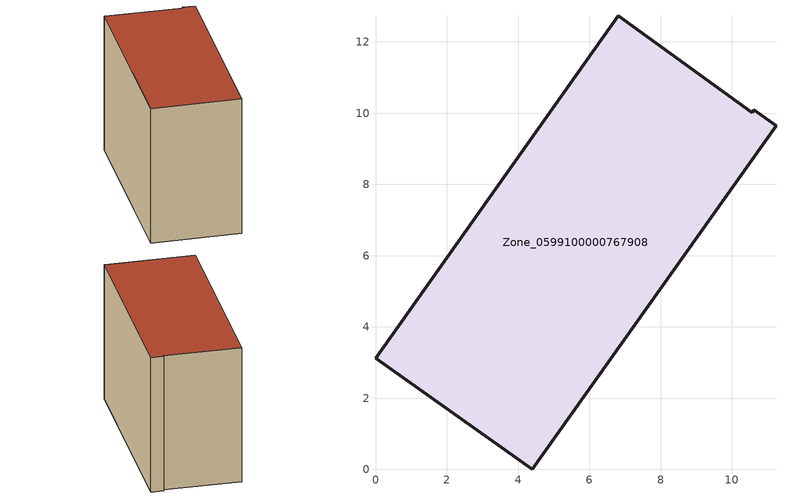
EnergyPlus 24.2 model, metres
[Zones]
Zone_0599100000767908
 floor ground (C_G): 10.57,10.01 10.61,10.1 11.24,9.65 4.4,0 0,3.12 6.81,12.74 z1.66
 wall outside (C_F): 4.4,0 11.24,9.65 10.61,10.1 10.57,10.01 6.81,12.74 0,3.12 4.4,0 z1.66:10.44
 roof outside (C_R): 10.61,10.1 10.57,10.01 6.81,12.74 0,3.12 4.4,0 11.24,9.65 z10.44
[BUILDING]
Pand.0599100000767908: North Axis=0; Terrain=City; Loads Convergence Tolerance Value=0.04; Temperature Convergence Tolerance Value=0.4; Solar Distribution=FullExterior; Maximum Number of Warmup Days=25; Minimum Number of Warmup Days=1
[Site:Location]
Rotterdam.The.Hague.AP_ZH_NLD Design_Conditions: Latitude=51.96; Longitude=4.45; Time Zone=1; Elevation=-4.5
[SITE:GROUNDTEMPERATURE:BUILDINGSURFACE]
18, 18, 18, 18, 18, 18, 18, 18, 18, 18, 18, 18
[MATERIAL] Thermal Absorptance=0.9; Solar Absorptance=0.7; Visible Absorptance=0.7
Name | Roughness | Thickness | Conductivity | Density | Specific Heat
G.TI.2006-2014 | MediumSmooth | 0.15 | 0.06 | 540 | 1210
F.TI.2006-2014 | Rough | 0.3 | 0.12 | 1920 | 840
R.TI.2006-2014 | MediumRough | 0.2 | 0.08 | 1500 | 1000
[CONSTRUCTION]
C_G: G.TI.2006-2014
C_F: F.TI.2006-2014
C_R: R.TI.2006-2014
[ZONE]
Zone_0599100000767908: Type=1; Multiplier=1; Ceiling Height=Autocalculate; Volume=Autocalculate; Floor Area=autocalculate; Part of Total Floor Area=Yes
[ZONEINFILTRATION:DESIGNFLOWRATE]
Infil_Zone_0599100000767908: Zone or ZoneList or Space or SpaceList=Zone_0599100000767908; Schedule=AlwaysOn; Design Flow Rate Calculation Method=Flow/Area; Flow Rate per Floor Area=0.0015; Constant Term Coefficient=1; Temperature Term Coefficient=0; Velocity Term Coefficient=0; Velocity Squared Term Coefficient=0
[HVACTEMPLATE:ZONE:IDEALLOADSAIRSYSTEM]
Zone_0599100000767908: Maximum Heating Supply Air Temperature=50; Minimum Cooling Supply Air Temperature=13; Maximum Heating Supply Air Humidity Ratio=0.0156; Minimum Cooling Supply Air Humidity Ratio=0.0077; Heating Limit=NoLimit; Cooling Limit=NoLimit; Dehumidification Control Type=ConstantSensibleHeatRatio; Cooling Sensible Heat Ratio=0.7; Dehumidification Setpoint=60; Humidification Control Type=None; Humidification Setpoint=30; Outdoor Air Method=None; Outdoor Air Flow Rate per Person=0.00944; Outdoor Air Flow Rate per Zone Floor Area=0; Outdoor Air Flow Rate per Zone=0; Demand Controlled Ventilation Type=None; Outdoor Air Economizer Type=NoEconomizer; Heat Recovery Type=None; Sensible Heat Recovery Effectiveness=0.7; Latent Heat Recovery Effectiveness=0.65
[ZONECONTROL:THERMOSTAT]
ThermostatControl_Zone_0599100000767908: Zone or ZoneList=Zone_0599100000767908; Control Type Schedule=DualSetpointControlType; Control 1=Thermostat_Zone_0599100000767908; Temperature Difference Between Cutout And Setpoint=0
[THERMOSTATSETPOINT:DUALSETPOINT]
Thermostat_Zone_0599100000767908: Heating Setpoint Temperature Schedule=HeatingSetpoint_Zone_0599100000767908; Cooling Setpoint Temperature Schedule=CoolingSetpoint_Zone_0599100000767908
[SCHEDULE:COMPACT]
HeatingSetpoint_Zone_0599100000767908: Through: 12/31, For: AllDays, Until: 24:00, 21
CoolingSetpoint_Zone_0599100000767908: Through: 12/31, For: AllDays, Until: 24:00, 24
DualSetpointControlType: Through: 12/31, For: AllDays, Until: 24:00, 4
AlwaysOn: Through: 12/31, For: AllDays, Until: 24:00, 1
